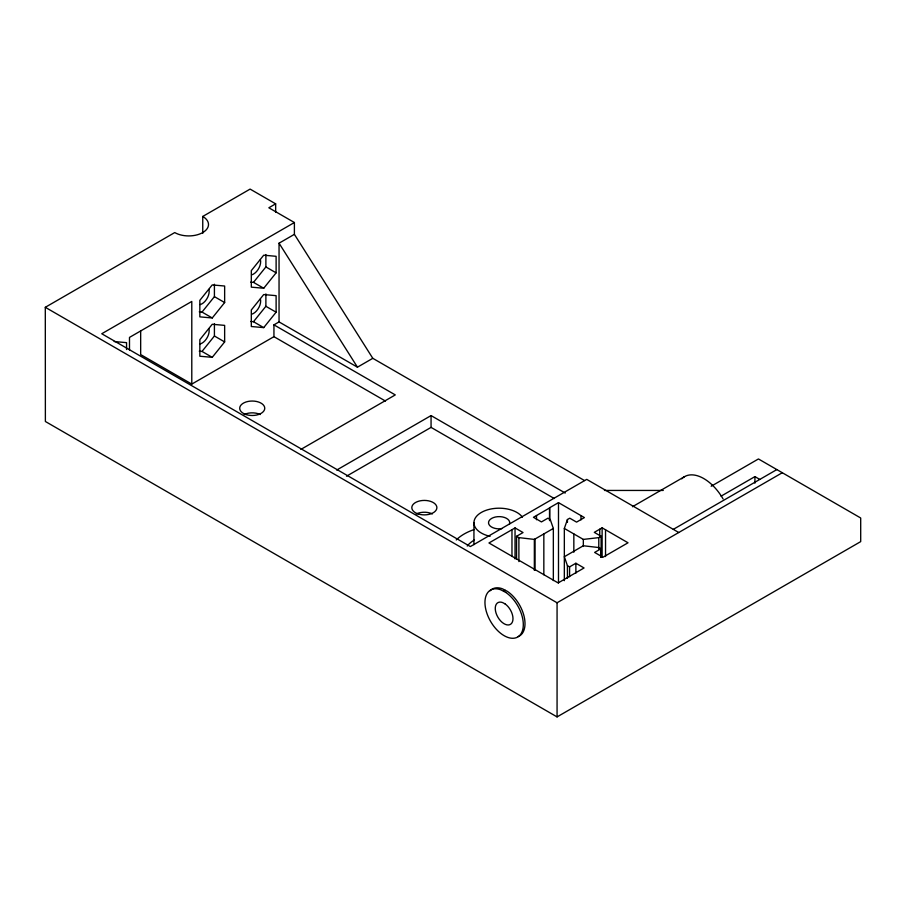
<?xml version="1.0" encoding="UTF-8"?>
<svg xmlns="http://www.w3.org/2000/svg" width="906" height="906" viewBox="0 0 906 906"><rect width="100%" height="100%" fill="white"/><g stroke="black" fill="none" stroke-linecap="round" stroke-linejoin="round"><path stroke-width="1.36" d="M346.511 476.205L431.063 427.383L431.063 415.582L565.231 493.045M275.662 212.242L275.662 203.839L250.101 189.094L202.751 216.455A19.762 11.416 0 0 1 202.695 232.593A19.762 11.416 0 0 1 174.745 232.57L45.3 307.304L45.379 421.494L557.065 716.906L557.065 602.773L782.297 472.728M754.925 483.17L754.925 476.613L759.76 479.399M564.336 580.678L564.336 528.447L567.428 519.523L569.749 518.187L576.567 522.116L584.404 517.586L558.492 502.637L549.523 507.813L549.523 520.497M199.263 311.823L202.015 312.072L214.416 296.647L214.416 284.246M212.242 317.972L224.643 302.547L224.643 286.024L212.242 284.914L199.841 300.339L199.841 316.862L212.242 317.972L202.015 312.072M250.736 282.106L253.487 282.355L265.888 266.93L265.888 254.529M199.263 351.188L202.015 351.426L214.416 336.001L214.416 323.612M263.714 288.255L276.115 272.831L276.115 256.307L263.714 255.198L251.313 270.622L251.313 287.145L263.714 288.255L253.487 282.355M212.242 357.338L224.643 341.913L224.643 325.379L212.242 324.269L199.841 339.693L199.841 356.228L212.242 357.338L202.015 351.426M250.736 321.471L253.487 321.709L265.888 306.296L265.888 293.895M263.714 327.621L276.115 312.196L276.115 295.662L263.714 294.552L251.313 309.977L251.313 326.511L263.714 327.621L253.487 321.709M275.662 203.839L268.844 207.78L294.393 222.525L294.393 234.337L372.796 358.323L584.506 480.554M294.393 222.525L101.755 333.748L470.361 546.556L586.726 479.376L678.753 532.513M385.469 401.064L273.94 336.67L273.94 324.858L279.048 321.913L279.048 243.193L294.393 234.337M140.668 330.758L140.668 354.574L191.789 384.099L273.94 336.67M279.048 321.913L357.451 367.179L372.796 358.323M300.917 449.387L395.276 394.914L273.94 324.858M336.704 470.055L431.063 415.582M516.567 558.832L516.567 536.284L523.045 532.547L515.038 527.926L488.957 542.977L558.153 582.932L584.064 567.971L575.876 563.249L569.58 566.884L567.428 565.65L564.336 556.726L583.328 545.763L598.787 547.541L600.938 548.787L600.938 557.235M549.693 520.599L549.693 507.915L533.441 517.292L541.448 521.924L547.926 518.187L550.248 519.523L553.34 528.447L553.34 580.587M516.567 536.284L518.889 537.62L534.347 539.41L553.34 528.447M632.456 506.726L684.517 476.669M600.938 548.787L594.63 552.422L602.977 557.247L628.028 542.785L602.128 527.824L594.291 532.354L601.108 536.284L601.108 557.428M503.668 591.312L505.367 590.327M564.336 528.447L583.328 539.41L598.787 537.62L601.108 536.284M711.176 486.25L758.447 458.957L860.7 517.994L860.7 541.618L557.065 716.906M721.063 496.16L754.925 476.613M673.305 529.364L776.85 469.58M604.449 490.44L663.283 490.44M114.156 341.539L126.557 342.649L126.557 349.535M265.888 266.93L276.115 272.831M265.888 306.296L276.115 312.196M214.416 296.647L224.643 302.547M431.063 427.383L554.257 498.515M214.416 336.001L224.643 341.913M45.3 307.304L557.065 602.773M279.048 243.193L357.451 367.179M605.536 529.795L605.536 556.567M602.128 527.824L602.128 557.417M599.738 529.206L599.738 536.25M598.787 537.62L598.787 548.9M583.328 539.41L583.328 546.454M580.995 515.627L580.995 519.851M575.876 563.249L575.876 573.113M573.838 533.928L573.838 552.241M569.58 566.884L569.58 576.748M567.428 519.523L567.428 522.332M567.428 565.65L567.428 578.334M558.492 502.637L558.492 582.954M543.838 533.928L543.838 574.789M536.511 515.525L536.511 519.75M535.05 539.002L535.05 569.999M534.347 539.41L534.347 570.406M518.889 537.62L518.889 561.584M515.038 527.926L515.038 558.923M511.969 529.693L511.969 556.465M473.94 522.739L473.94 544.642M202.751 216.455L202.751 233.363M191.789 384.099L191.789 301.449L129.49 337.406L129.49 350.022M501.879 528.651A10.6 6.127 0 0 1 488.56 523.272A10.6 6.127 0 0 1 500.055 516.647A10.6 6.127 0 0 1 509.376 524.325M490.101 536.318A25.187 14.541 0 0 1 481.086 512.592A25.187 14.541 0 0 1 522.4 517.179M681.731 478.821A38.562 22.265 60 0 1 723.079 498.934M208.935 289.41A10.125 5.844 -60 0 1 200.169 304.597M467.236 546.024A34.915 20.159 0 0 1 474.438 539.976M456.262 539.942A49.502 28.584 0 0 1 474.382 529.478M416.296 513.917A12.537 7.237 0 0 1 432.411 513.917M244.167 414.529A12.537 7.237 0 0 1 260.282 414.529M260.407 259.694A10.125 5.844 -60 0 1 251.642 274.88M208.935 328.765A10.125 5.844 -60 0 1 200.169 343.952M260.407 299.048A10.125 5.844 -60 0 1 251.642 314.235M490.101 590.803A27.123 15.662 60 0 1 502.468 588.809L507.473 591.425A27.123 15.662 60 0 1 524.11 616.408A27.123 15.662 60 0 1 518.187 636.612M505.763 592.411L500.769 589.795A27.123 15.662 60 0 0 488.436 617.201A27.123 15.662 60 0 0 520.757 634.166A27.123 15.662 60 0 0 505.763 592.411M504.88 603.77L502.57 602.558A12.537 7.237 60 0 0 496.873 615.231A12.537 7.237 60 0 0 511.811 623.068A12.537 7.237 60 0 0 504.88 603.77M245.956 414.529A12.537 7.237 0 0 0 264.756 408.266A12.537 7.237 0 0 0 245.956 402.004A12.537 7.237 0 0 0 245.956 414.529M418.085 513.917A12.537 7.237 0 0 0 436.885 507.654A12.537 7.237 0 0 0 418.085 501.38A12.537 7.237 0 0 0 418.085 513.917"/></g></svg>
